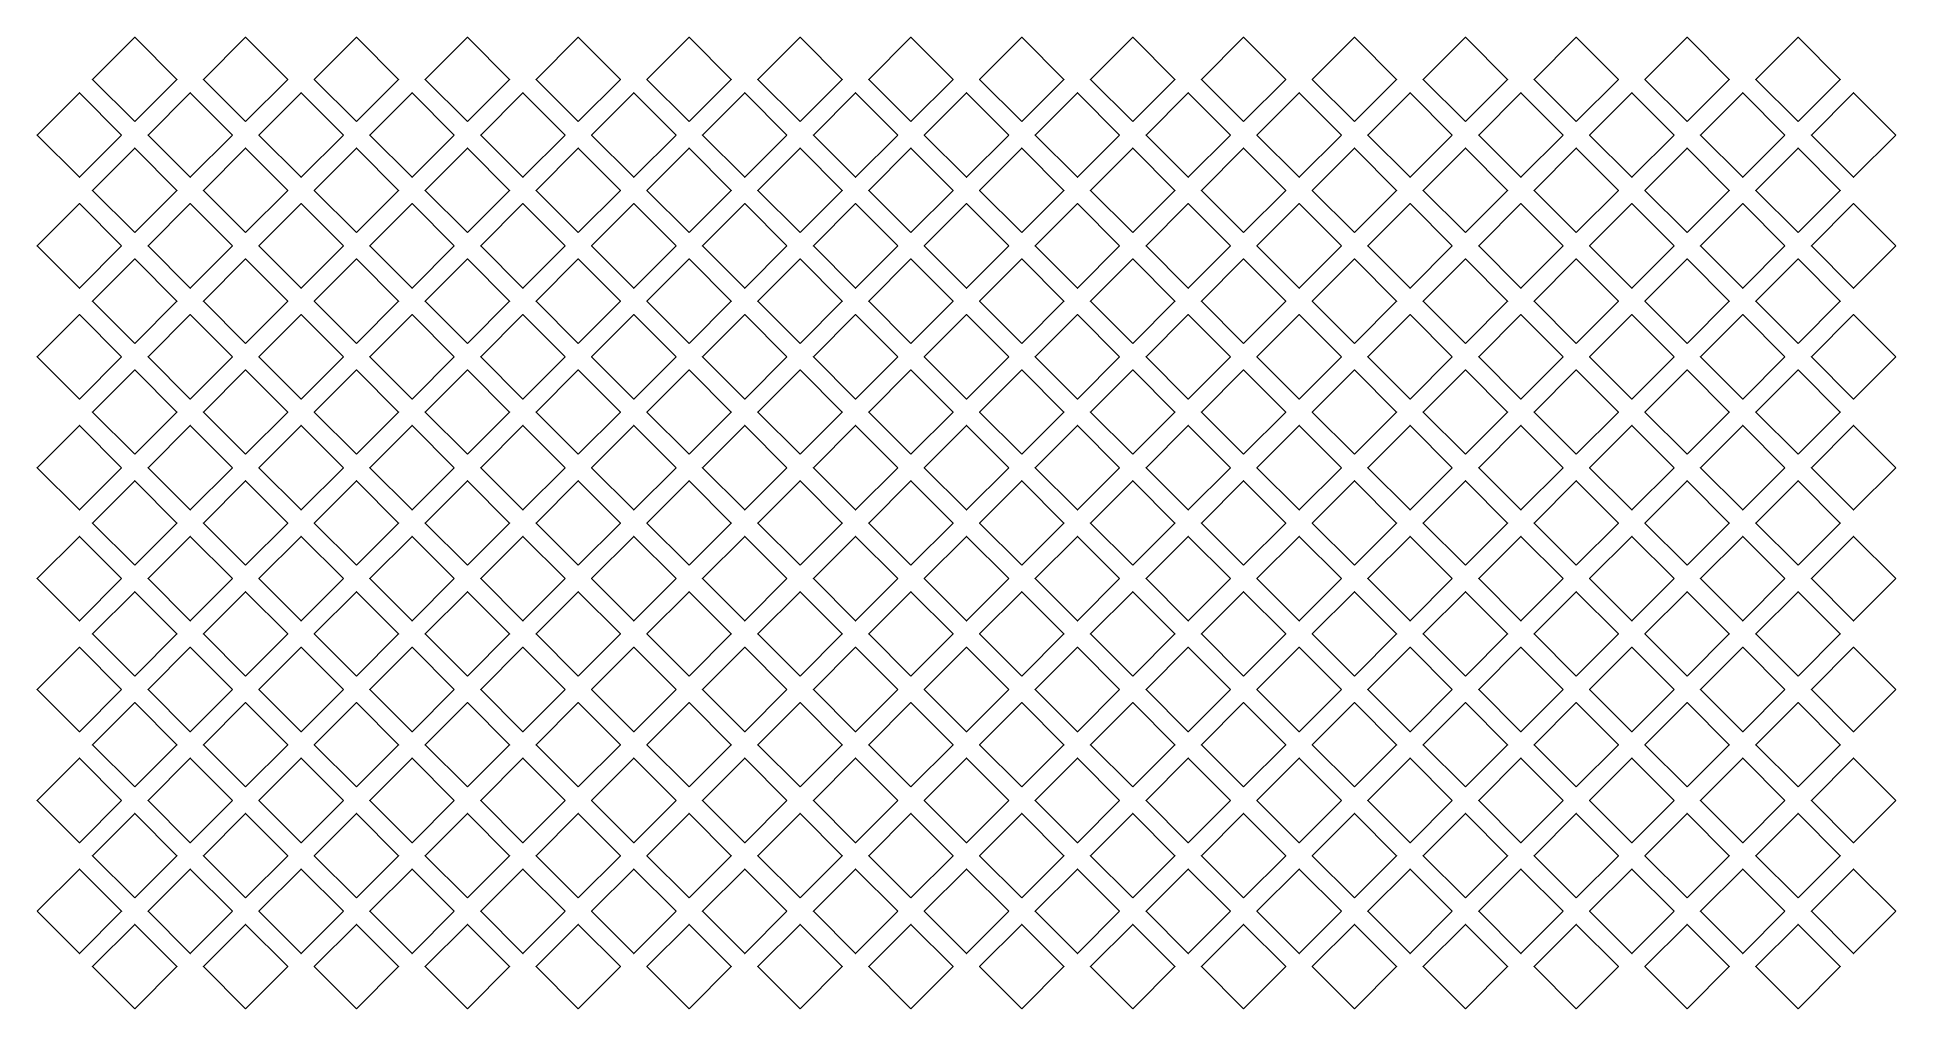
# Model space of a CAD drawing. Header units: millimetres. Extents: x -3 to 147, y -8 to 71.
import ezdxf

# ---------------------------------------------------------------- set-up
doc = ezdxf.new("R2010")
doc.units = ezdxf.units.MM
doc.layers.get('0').update_dxf_attribs({"linetype": 'CONTINUOUS'})

msp = doc.modelspace()

# ---------------------------------------------------------------- linework, layer by layer
for points in [[(4.49, 64.09), (1.06, 67.51), (4.49, 70.94), (7.91, 67.51)], [(13.49, 64.09), (10.06, 67.51), (13.49, 70.94), (16.91, 67.51)], [(22.49, 64.09), (19.06, 67.51), (22.49, 70.94), (25.91, 67.51)], [(31.49, 64.09), (28.06, 67.51), (31.49, 70.94), (34.91, 67.51)], [(40.49, 64.09), (37.06, 67.51), (40.49, 70.94), (43.91, 67.51)], [(49.49, 64.09), (46.06, 67.51), (49.49, 70.94), (52.91, 67.51)], [(58.49, 64.09), (55.06, 67.51), (58.49, 70.94), (61.91, 67.51)], [(67.49, 64.09), (64.06, 67.51), (67.49, 70.94), (70.91, 67.51)], [(76.49, 64.09), (73.06, 67.51), (76.49, 70.94), (79.91, 67.51)], [(85.49, 64.09), (82.06, 67.51), (85.49, 70.94), (88.91, 67.51)], [(94.49, 64.09), (91.06, 67.51), (94.49, 70.94), (97.91, 67.51)], [(103.49, 64.09), (100.06, 67.51), (103.49, 70.94), (106.91, 67.51)], [(112.49, 64.09), (109.06, 67.51), (112.49, 70.94), (115.91, 67.51)], [(121.49, 64.09), (118.06, 67.51), (121.49, 70.94), (124.91, 67.51)], [(130.49, 64.09), (127.06, 67.51), (130.49, 70.94), (133.91, 67.51)], [(139.49, 64.09), (136.06, 67.51), (139.49, 70.94), (142.91, 67.51)], [(3.43, 63), (0, 59.57), (-3.43, 63), (0, 66.43)], [(12.43, 63), (9, 59.57), (5.57, 63), (9, 66.43)], [(21.43, 63), (18, 59.57), (14.57, 63), (18, 66.43)], [(30.43, 63), (27, 59.57), (23.57, 63), (27, 66.43)], [(39.43, 63), (36, 59.57), (32.57, 63), (36, 66.43)], [(48.43, 63), (45, 59.57), (41.57, 63), (45, 66.43)], [(57.43, 63), (54, 59.57), (50.57, 63), (54, 66.43)], [(66.43, 63), (63, 59.57), (59.57, 63), (63, 66.43)], [(75.43, 63), (72, 59.57), (68.57, 63), (72, 66.43)], [(84.43, 63), (81, 59.57), (77.57, 63), (81, 66.43)], [(93.43, 63), (90, 59.57), (86.57, 63), (90, 66.43)], [(102.43, 63), (99, 59.57), (95.57, 63), (99, 66.43)], [(111.43, 63), (108, 59.57), (104.57, 63), (108, 66.43)], [(120.43, 63), (117, 59.57), (113.57, 63), (117, 66.43)], [(129.43, 63), (126, 59.57), (122.57, 63), (126, 66.43)], [(138.43, 63), (135, 59.57), (131.57, 63), (135, 66.43)], [(147.43, 63), (144, 59.57), (140.57, 63), (144, 66.43)], [(4.49, 55.09), (1.06, 58.51), (4.49, 61.94), (7.91, 58.51)], [(13.49, 55.09), (10.06, 58.51), (13.49, 61.94), (16.91, 58.51)], [(22.49, 55.09), (19.06, 58.51), (22.49, 61.94), (25.91, 58.51)], [(31.49, 55.09), (28.06, 58.51), (31.49, 61.94), (34.91, 58.51)], [(40.49, 55.09), (37.06, 58.51), (40.49, 61.94), (43.91, 58.51)], [(49.49, 55.09), (46.06, 58.51), (49.49, 61.94), (52.91, 58.51)], [(58.49, 55.09), (55.06, 58.51), (58.49, 61.94), (61.91, 58.51)], [(67.49, 55.09), (64.06, 58.51), (67.49, 61.94), (70.91, 58.51)], [(76.49, 55.09), (73.06, 58.51), (76.49, 61.94), (79.91, 58.51)], [(85.49, 55.09), (82.06, 58.51), (85.49, 61.94), (88.91, 58.51)], [(94.49, 55.09), (91.06, 58.51), (94.49, 61.94), (97.91, 58.51)], [(103.49, 55.09), (100.06, 58.51), (103.49, 61.94), (106.91, 58.51)], [(112.49, 55.09), (109.06, 58.51), (112.49, 61.94), (115.91, 58.51)], [(121.49, 55.09), (118.06, 58.51), (121.49, 61.94), (124.91, 58.51)], [(130.49, 55.09), (127.06, 58.51), (130.49, 61.94), (133.91, 58.51)], [(139.49, 55.09), (136.06, 58.51), (139.49, 61.94), (142.91, 58.51)], [(3.43, 54), (0, 50.57), (-3.43, 54), (0, 57.43)], [(12.43, 54), (9, 50.57), (5.57, 54), (9, 57.43)], [(21.43, 54), (18, 50.57), (14.57, 54), (18, 57.43)], [(30.43, 54), (27, 50.57), (23.57, 54), (27, 57.43)], [(39.43, 54), (36, 50.57), (32.57, 54), (36, 57.43)], [(48.43, 54), (45, 50.57), (41.57, 54), (45, 57.43)], [(57.43, 54), (54, 50.57), (50.57, 54), (54, 57.43)], [(66.43, 54), (63, 50.57), (59.57, 54), (63, 57.43)], [(75.43, 54), (72, 50.57), (68.57, 54), (72, 57.43)], [(84.43, 54), (81, 50.57), (77.57, 54), (81, 57.43)], [(93.43, 54), (90, 50.57), (86.57, 54), (90, 57.43)], [(102.43, 54), (99, 50.57), (95.57, 54), (99, 57.43)], [(111.43, 54), (108, 50.57), (104.57, 54), (108, 57.43)], [(120.43, 54), (117, 50.57), (113.57, 54), (117, 57.43)], [(129.43, 54), (126, 50.57), (122.57, 54), (126, 57.43)], [(138.43, 54), (135, 50.57), (131.57, 54), (135, 57.43)], [(147.43, 54), (144, 50.57), (140.57, 54), (144, 57.43)], [(4.49, 46.09), (1.06, 49.51), (4.49, 52.94), (7.91, 49.51)], [(13.49, 46.09), (10.06, 49.51), (13.49, 52.94), (16.91, 49.51)], [(22.49, 46.09), (19.06, 49.51), (22.49, 52.94), (25.91, 49.51)], [(31.49, 46.09), (28.06, 49.51), (31.49, 52.94), (34.91, 49.51)], [(40.49, 46.09), (37.06, 49.51), (40.49, 52.94), (43.91, 49.51)], [(49.49, 46.09), (46.06, 49.51), (49.49, 52.94), (52.91, 49.51)], [(58.49, 46.09), (55.06, 49.51), (58.49, 52.94), (61.91, 49.51)], [(67.49, 46.09), (64.06, 49.51), (67.49, 52.94), (70.91, 49.51)], [(76.49, 46.09), (73.06, 49.51), (76.49, 52.94), (79.91, 49.51)], [(85.49, 46.09), (82.06, 49.51), (85.49, 52.94), (88.91, 49.51)], [(94.49, 46.09), (91.06, 49.51), (94.49, 52.94), (97.91, 49.51)], [(103.49, 46.09), (100.06, 49.51), (103.49, 52.94), (106.91, 49.51)], [(112.49, 46.09), (109.06, 49.51), (112.49, 52.94), (115.91, 49.51)], [(121.49, 46.09), (118.06, 49.51), (121.49, 52.94), (124.91, 49.51)], [(130.49, 46.09), (127.06, 49.51), (130.49, 52.94), (133.91, 49.51)], [(139.49, 46.09), (136.06, 49.51), (139.49, 52.94), (142.91, 49.51)], [(3.43, 45), (0, 41.57), (-3.43, 45), (0, 48.43)], [(12.43, 45), (9, 41.57), (5.57, 45), (9, 48.43)], [(21.43, 45), (18, 41.57), (14.57, 45), (18, 48.43)], [(30.43, 45), (27, 41.57), (23.57, 45), (27, 48.43)], [(39.43, 45), (36, 41.57), (32.57, 45), (36, 48.43)], [(48.43, 45), (45, 41.57), (41.57, 45), (45, 48.43)], [(57.43, 45), (54, 41.57), (50.57, 45), (54, 48.43)], [(66.43, 45), (63, 41.57), (59.57, 45), (63, 48.43)], [(75.43, 45), (72, 41.57), (68.57, 45), (72, 48.43)], [(84.43, 45), (81, 41.57), (77.57, 45), (81, 48.43)], [(93.43, 45), (90, 41.57), (86.57, 45), (90, 48.43)], [(102.43, 45), (99, 41.57), (95.57, 45), (99, 48.43)], [(111.43, 45), (108, 41.57), (104.57, 45), (108, 48.43)], [(120.43, 45), (117, 41.57), (113.57, 45), (117, 48.43)], [(129.43, 45), (126, 41.57), (122.57, 45), (126, 48.43)], [(138.43, 45), (135, 41.57), (131.57, 45), (135, 48.43)], [(147.43, 45), (144, 41.57), (140.57, 45), (144, 48.43)], [(4.49, 37.09), (1.06, 40.51), (4.49, 43.94), (7.91, 40.51)], [(13.49, 37.09), (10.06, 40.51), (13.49, 43.94), (16.91, 40.51)], [(22.49, 37.09), (19.06, 40.51), (22.49, 43.94), (25.91, 40.51)], [(31.49, 37.09), (28.06, 40.51), (31.49, 43.94), (34.91, 40.51)], [(40.49, 37.09), (37.06, 40.51), (40.49, 43.94), (43.91, 40.51)], [(49.49, 37.09), (46.06, 40.51), (49.49, 43.94), (52.91, 40.51)], [(58.49, 37.09), (55.06, 40.51), (58.49, 43.94), (61.91, 40.51)], [(67.49, 37.09), (64.06, 40.51), (67.49, 43.94), (70.91, 40.51)], [(76.49, 37.09), (73.06, 40.51), (76.49, 43.94), (79.91, 40.51)], [(85.49, 37.09), (82.06, 40.51), (85.49, 43.94), (88.91, 40.51)], [(94.49, 37.09), (91.06, 40.51), (94.49, 43.94), (97.91, 40.51)], [(103.49, 37.09), (100.06, 40.51), (103.49, 43.94), (106.91, 40.51)], [(112.49, 37.09), (109.06, 40.51), (112.49, 43.94), (115.91, 40.51)], [(121.49, 37.09), (118.06, 40.51), (121.49, 43.94), (124.91, 40.51)], [(130.49, 37.09), (127.06, 40.51), (130.49, 43.94), (133.91, 40.51)], [(139.49, 37.09), (136.06, 40.51), (139.49, 43.94), (142.91, 40.51)], [(3.43, 36), (0, 32.57), (-3.43, 36), (0, 39.43)], [(12.43, 36), (9, 32.57), (5.57, 36), (9, 39.43)], [(21.43, 36), (18, 32.57), (14.57, 36), (18, 39.43)], [(30.43, 36), (27, 32.57), (23.57, 36), (27, 39.43)], [(39.43, 36), (36, 32.57), (32.57, 36), (36, 39.43)], [(48.43, 36), (45, 32.57), (41.57, 36), (45, 39.43)], [(57.43, 36), (54, 32.57), (50.57, 36), (54, 39.43)], [(66.43, 36), (63, 32.57), (59.57, 36), (63, 39.43)], [(75.43, 36), (72, 32.57), (68.57, 36), (72, 39.43)], [(84.43, 36), (81, 32.57), (77.57, 36), (81, 39.43)], [(93.43, 36), (90, 32.57), (86.57, 36), (90, 39.43)], [(102.43, 36), (99, 32.57), (95.57, 36), (99, 39.43)], [(111.43, 36), (108, 32.57), (104.57, 36), (108, 39.43)], [(120.43, 36), (117, 32.57), (113.57, 36), (117, 39.43)], [(129.43, 36), (126, 32.57), (122.57, 36), (126, 39.43)], [(138.43, 36), (135, 32.57), (131.57, 36), (135, 39.43)], [(147.43, 36), (144, 32.57), (140.57, 36), (144, 39.43)], [(4.49, 28.09), (1.06, 31.51), (4.49, 34.94), (7.91, 31.51)], [(13.49, 28.09), (10.06, 31.51), (13.49, 34.94), (16.91, 31.51)], [(22.49, 28.09), (19.06, 31.51), (22.49, 34.94), (25.91, 31.51)], [(31.49, 28.09), (28.06, 31.51), (31.49, 34.94), (34.91, 31.51)], [(40.49, 28.09), (37.06, 31.51), (40.49, 34.94), (43.91, 31.51)], [(49.49, 28.09), (46.06, 31.51), (49.49, 34.94), (52.91, 31.51)], [(58.49, 28.09), (55.06, 31.51), (58.49, 34.94), (61.91, 31.51)], [(67.49, 28.09), (64.06, 31.51), (67.49, 34.94), (70.91, 31.51)], [(76.49, 28.09), (73.06, 31.51), (76.49, 34.94), (79.91, 31.51)], [(85.49, 28.09), (82.06, 31.51), (85.49, 34.94), (88.91, 31.51)], [(94.49, 28.09), (91.06, 31.51), (94.49, 34.94), (97.91, 31.51)], [(103.49, 28.09), (100.06, 31.51), (103.49, 34.94), (106.91, 31.51)], [(112.49, 28.09), (109.06, 31.51), (112.49, 34.94), (115.91, 31.51)], [(121.49, 28.09), (118.06, 31.51), (121.49, 34.94), (124.91, 31.51)], [(130.49, 28.09), (127.06, 31.51), (130.49, 34.94), (133.91, 31.51)], [(139.49, 28.09), (136.06, 31.51), (139.49, 34.94), (142.91, 31.51)], [(3.43, 27), (0, 23.57), (-3.43, 27), (0, 30.43)], [(12.43, 27), (9, 23.57), (5.57, 27), (9, 30.43)], [(21.43, 27), (18, 23.57), (14.57, 27), (18, 30.43)], [(30.43, 27), (27, 23.57), (23.57, 27), (27, 30.43)], [(39.43, 27), (36, 23.57), (32.57, 27), (36, 30.43)], [(48.43, 27), (45, 23.57), (41.57, 27), (45, 30.43)], [(57.43, 27), (54, 23.57), (50.57, 27), (54, 30.43)], [(66.43, 27), (63, 23.57), (59.57, 27), (63, 30.43)], [(75.43, 27), (72, 23.57), (68.57, 27), (72, 30.43)], [(84.43, 27), (81, 23.57), (77.57, 27), (81, 30.43)], [(93.43, 27), (90, 23.57), (86.57, 27), (90, 30.43)], [(102.43, 27), (99, 23.57), (95.57, 27), (99, 30.43)], [(111.43, 27), (108, 23.57), (104.57, 27), (108, 30.43)], [(120.43, 27), (117, 23.57), (113.57, 27), (117, 30.43)], [(129.43, 27), (126, 23.57), (122.57, 27), (126, 30.43)], [(138.43, 27), (135, 23.57), (131.57, 27), (135, 30.43)], [(147.43, 27), (144, 23.57), (140.57, 27), (144, 30.43)], [(4.49, 19.09), (1.06, 22.51), (4.49, 25.94), (7.91, 22.51)], [(13.49, 19.09), (10.06, 22.51), (13.49, 25.94), (16.91, 22.51)], [(22.49, 19.09), (19.06, 22.51), (22.49, 25.94), (25.91, 22.51)], [(31.49, 19.09), (28.06, 22.51), (31.49, 25.94), (34.91, 22.51)], [(40.49, 19.09), (37.06, 22.51), (40.49, 25.94), (43.91, 22.51)], [(49.49, 19.09), (46.06, 22.51), (49.49, 25.94), (52.91, 22.51)], [(58.49, 19.09), (55.06, 22.51), (58.49, 25.94), (61.91, 22.51)], [(67.49, 19.09), (64.06, 22.51), (67.49, 25.94), (70.91, 22.51)], [(76.49, 19.09), (73.06, 22.51), (76.49, 25.94), (79.91, 22.51)], [(85.49, 19.09), (82.06, 22.51), (85.49, 25.94), (88.91, 22.51)], [(94.49, 19.09), (91.06, 22.51), (94.49, 25.94), (97.91, 22.51)], [(103.49, 19.09), (100.06, 22.51), (103.49, 25.94), (106.91, 22.51)], [(112.49, 19.09), (109.06, 22.51), (112.49, 25.94), (115.91, 22.51)], [(121.49, 19.09), (118.06, 22.51), (121.49, 25.94), (124.91, 22.51)], [(130.49, 19.09), (127.06, 22.51), (130.49, 25.94), (133.91, 22.51)], [(139.49, 19.09), (136.06, 22.51), (139.49, 25.94), (142.91, 22.51)], [(3.43, 18), (0, 14.57), (-3.43, 18), (0, 21.43)], [(12.43, 18), (9, 14.57), (5.57, 18), (9, 21.43)], [(21.43, 18), (18, 14.57), (14.57, 18), (18, 21.43)], [(30.43, 18), (27, 14.57), (23.57, 18), (27, 21.43)], [(39.43, 18), (36, 14.57), (32.57, 18), (36, 21.43)], [(48.43, 18), (45, 14.57), (41.57, 18), (45, 21.43)], [(57.43, 18), (54, 14.57), (50.57, 18), (54, 21.43)], [(66.43, 18), (63, 14.57), (59.57, 18), (63, 21.43)], [(75.43, 18), (72, 14.57), (68.57, 18), (72, 21.43)], [(84.43, 18), (81, 14.57), (77.57, 18), (81, 21.43)], [(93.43, 18), (90, 14.57), (86.57, 18), (90, 21.43)], [(102.43, 18), (99, 14.57), (95.57, 18), (99, 21.43)], [(111.43, 18), (108, 14.57), (104.57, 18), (108, 21.43)], [(120.43, 18), (117, 14.57), (113.57, 18), (117, 21.43)], [(129.43, 18), (126, 14.57), (122.57, 18), (126, 21.43)], [(138.43, 18), (135, 14.57), (131.57, 18), (135, 21.43)], [(147.43, 18), (144, 14.57), (140.57, 18), (144, 21.43)], [(4.49, 10.09), (1.06, 13.51), (4.49, 16.94), (7.91, 13.51)], [(13.49, 10.09), (10.06, 13.51), (13.49, 16.94), (16.91, 13.51)], [(22.49, 10.09), (19.06, 13.51), (22.49, 16.94), (25.91, 13.51)], [(31.49, 10.09), (28.06, 13.51), (31.49, 16.94), (34.91, 13.51)], [(40.49, 10.09), (37.06, 13.51), (40.49, 16.94), (43.91, 13.51)], [(49.49, 10.09), (46.06, 13.51), (49.49, 16.94), (52.91, 13.51)], [(58.49, 10.09), (55.06, 13.51), (58.49, 16.94), (61.91, 13.51)], [(67.49, 10.09), (64.06, 13.51), (67.49, 16.94), (70.91, 13.51)], [(76.49, 10.09), (73.06, 13.51), (76.49, 16.94), (79.91, 13.51)], [(85.49, 10.09), (82.06, 13.51), (85.49, 16.94), (88.91, 13.51)], [(94.49, 10.09), (91.06, 13.51), (94.49, 16.94), (97.91, 13.51)], [(103.49, 10.09), (100.06, 13.51), (103.49, 16.94), (106.91, 13.51)], [(112.49, 10.09), (109.06, 13.51), (112.49, 16.94), (115.91, 13.51)], [(121.49, 10.09), (118.06, 13.51), (121.49, 16.94), (124.91, 13.51)], [(130.49, 10.09), (127.06, 13.51), (130.49, 16.94), (133.91, 13.51)], [(139.49, 10.09), (136.06, 13.51), (139.49, 16.94), (142.91, 13.51)], [(3.43, 9), (0, 5.57), (-3.43, 9), (0, 12.43)], [(12.43, 9), (9, 5.57), (5.57, 9), (9, 12.43)], [(21.43, 9), (18, 5.57), (14.57, 9), (18, 12.43)], [(30.43, 9), (27, 5.57), (23.57, 9), (27, 12.43)], [(39.43, 9), (36, 5.57), (32.57, 9), (36, 12.43)], [(48.43, 9), (45, 5.57), (41.57, 9), (45, 12.43)], [(57.43, 9), (54, 5.57), (50.57, 9), (54, 12.43)], [(66.43, 9), (63, 5.57), (59.57, 9), (63, 12.43)], [(75.43, 9), (72, 5.57), (68.57, 9), (72, 12.43)], [(84.43, 9), (81, 5.57), (77.57, 9), (81, 12.43)], [(93.43, 9), (90, 5.57), (86.57, 9), (90, 12.43)], [(102.43, 9), (99, 5.57), (95.57, 9), (99, 12.43)], [(111.43, 9), (108, 5.57), (104.57, 9), (108, 12.43)], [(120.43, 9), (117, 5.57), (113.57, 9), (117, 12.43)], [(129.43, 9), (126, 5.57), (122.57, 9), (126, 12.43)], [(138.43, 9), (135, 5.57), (131.57, 9), (135, 12.43)], [(147.43, 9), (144, 5.57), (140.57, 9), (144, 12.43)], [(4.49, 1.09), (1.06, 4.51), (4.49, 7.94), (7.91, 4.51)], [(13.49, 1.09), (10.06, 4.51), (13.49, 7.94), (16.91, 4.51)], [(22.49, 1.09), (19.06, 4.51), (22.49, 7.94), (25.91, 4.51)], [(31.49, 1.09), (28.06, 4.51), (31.49, 7.94), (34.91, 4.51)], [(40.49, 1.09), (37.06, 4.51), (40.49, 7.94), (43.91, 4.51)], [(49.49, 1.09), (46.06, 4.51), (49.49, 7.94), (52.91, 4.51)], [(58.49, 1.09), (55.06, 4.51), (58.49, 7.94), (61.91, 4.51)], [(67.49, 1.09), (64.06, 4.51), (67.49, 7.94), (70.91, 4.51)], [(76.49, 1.09), (73.06, 4.51), (76.49, 7.94), (79.91, 4.51)], [(85.49, 1.09), (82.06, 4.51), (85.49, 7.94), (88.91, 4.51)], [(94.49, 1.09), (91.06, 4.51), (94.49, 7.94), (97.91, 4.51)], [(103.49, 1.09), (100.06, 4.51), (103.49, 7.94), (106.91, 4.51)], [(112.49, 1.09), (109.06, 4.51), (112.49, 7.94), (115.91, 4.51)], [(121.49, 1.09), (118.06, 4.51), (121.49, 7.94), (124.91, 4.51)], [(130.49, 1.09), (127.06, 4.51), (130.49, 7.94), (133.91, 4.51)], [(139.49, 1.09), (136.06, 4.51), (139.49, 7.94), (142.91, 4.51)], [(-3.43, 0), (0, 3.43), (3.43, 0), (0, -3.43)], [(12.43, 0), (9, -3.43), (5.57, 0), (9, 3.43)], [(21.43, 0), (18, -3.43), (14.57, 0), (18, 3.43)], [(30.43, 0), (27, -3.43), (23.57, 0), (27, 3.43)], [(39.43, 0), (36, -3.43), (32.57, 0), (36, 3.43)], [(48.43, 0), (45, -3.43), (41.57, 0), (45, 3.43)], [(57.43, 0), (54, -3.43), (50.57, 0), (54, 3.43)], [(66.43, 0), (63, -3.43), (59.57, 0), (63, 3.43)], [(75.43, 0), (72, -3.43), (68.57, 0), (72, 3.43)], [(84.43, 0), (81, -3.43), (77.57, 0), (81, 3.43)], [(93.43, 0), (90, -3.43), (86.57, 0), (90, 3.43)], [(102.43, 0), (99, -3.43), (95.57, 0), (99, 3.43)], [(111.43, 0), (108, -3.43), (104.57, 0), (108, 3.43)], [(120.43, 0), (117, -3.43), (113.57, 0), (117, 3.43)], [(129.43, 0), (126, -3.43), (122.57, 0), (126, 3.43)], [(138.43, 0), (135, -3.43), (131.57, 0), (135, 3.43)], [(147.43, 0), (144, -3.43), (140.57, 0), (144, 3.43)], [(4.49, -7.91), (1.06, -4.49), (4.49, -1.06), (7.91, -4.49)], [(13.49, -7.91), (10.06, -4.49), (13.49, -1.06), (16.91, -4.49)], [(22.49, -7.91), (19.06, -4.49), (22.49, -1.06), (25.91, -4.49)], [(31.49, -7.91), (28.06, -4.49), (31.49, -1.06), (34.91, -4.49)], [(40.49, -7.91), (37.06, -4.49), (40.49, -1.06), (43.91, -4.49)], [(49.49, -7.91), (46.06, -4.49), (49.49, -1.06), (52.91, -4.49)], [(58.49, -7.91), (55.06, -4.49), (58.49, -1.06), (61.91, -4.49)], [(67.49, -7.91), (64.06, -4.49), (67.49, -1.06), (70.91, -4.49)], [(76.49, -7.91), (73.06, -4.49), (76.49, -1.06), (79.91, -4.49)], [(85.49, -7.91), (82.06, -4.49), (85.49, -1.06), (88.91, -4.49)], [(94.49, -7.91), (91.06, -4.49), (94.49, -1.06), (97.91, -4.49)], [(103.49, -7.91), (100.06, -4.49), (103.49, -1.06), (106.91, -4.49)], [(112.49, -7.91), (109.06, -4.49), (112.49, -1.06), (115.91, -4.49)], [(121.49, -7.91), (118.06, -4.49), (121.49, -1.06), (124.91, -4.49)], [(130.49, -7.91), (127.06, -4.49), (130.49, -1.06), (133.91, -4.49)], [(139.49, -7.91), (136.06, -4.49), (139.49, -1.06), (142.91, -4.49)]]:
    msp.add_lwpolyline(points, close=True)

doc.saveas('drawing.dxf')
